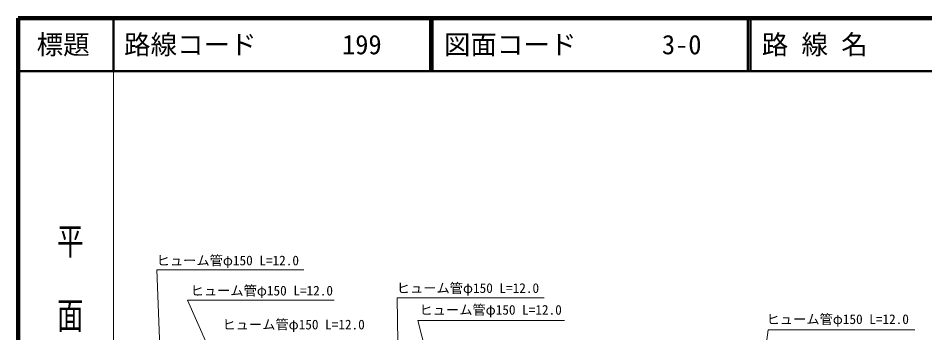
# Model space of a CAD drawing. Units: millimetres, scale not verified. Extents: x 40000 to 680000, y 20000 to 380000.
# Drawn here: x 40000 to 211164, y 320544 to 380000 of the extents above; entities that cross this region are included whole.
import ezdxf
from ezdxf.enums import TextEntityAlignment as Align

# ---------------------------------------------------------------- set-up
doc = ezdxf.new("R2010")
doc.units = ezdxf.units.MM
doc.header["$LTSCALE"] = 1000
for name, color, linetype, lineweight in [('M-STR-HTXT', 7, 'Continuous', 13), ('M-TTL', 2, 'Continuous', 140), ('M-TTL-BAND', 7, 'Continuous', 13), ('M-TTL-LINE', 7, 'Continuous', 50)]:
    doc.layers.add(name, color=color, linetype=linetype, lineweight=lineweight)
doc.layers.add('M-TTL-TXT', color=7, linetype='Continuous')
doc.styles.add('@ＭＳ ゴシック', font='')
doc.styles.add('ＭＳ ゴシック', font='')
doc.styles.get('@ＭＳ ゴシック').set_extended_font_data('@MS Gothic')
doc.styles.get('ＭＳ ゴシック').set_extended_font_data('MS Gothic')

msp = doc.modelspace()

# ---------------------------------------------------------------- linework, layer by layer
at = {"layer": 'M-STR-HTXT'}
for points in [[(68050, 283408), (66190, 332460), (93905, 332460)], [(112207, 285548), (111566, 327170), (139282, 327170)], [(90747, 284373), (71952, 326721), (99668, 326721)], [(124851, 286119), (115429, 322885), (143145, 322885)], [(177299, 288890), (181571, 321106), (209287, 321106)]]:
    msp.add_lwpolyline(points, dxfattribs=at)
at = {"layer": 'M-TTL'}
for p, q in [((40000, 380000), (40000, 20000)), ((680000, 380000), (40000, 380000))]:
    msp.add_line(p, q, dxfattribs=at)
at = {"layer": 'M-TTL-BAND'}
msp.add_line((58000, 370000), (58000, 20000), dxfattribs=at)
at = {"layer": 'M-TTL-LINE'}
for p, q in [((58000, 380000), (58000, 370000)), ((117750, 380000), (117750, 370000)), ((118250, 380000), (118250, 370000)), ((177750, 380000), (177750, 370000)), ((178250, 380000), (178250, 370000)), ((40000, 370000), (680000, 370000))]:
    msp.add_line(p, q, dxfattribs=at)

# ---------------------------------------------------------------- texts
at = {"layer": 'M-STR-HTXT', "style": 'ＭＳ ゴシック'}
for p in [(79579, 334221), (85997, 328524), (124905, 329004), (129192, 324897), (194718, 323129), (91999, 322117)]:
    msp.add_text('ヒューム管φ150 L=12.0', height=1833, dxfattribs=at).set_placement(p, align=Align.MIDDLE_CENTER)
at = {"layer": 'M-TTL-BAND', "style": '@ＭＳ ゴシック', "width": 1.4}
msp.add_text('平  面  図', height=3666, rotation=270, dxfattribs=at).set_placement((49777, 306475), align=Align.MIDDLE_RIGHT)
at = {"layer": 'M-TTL-TXT', "style": 'ＭＳ ゴシック'}
msp.add_text('標題', height=3666, dxfattribs=at).set_placement((48500, 375000), align=Align.MIDDLE_CENTER)
for s, p in [('路線コード', (60000, 375000)), ('199', (101142, 375000)), ('図面コード', (120380, 375000)), ('3-0', (161521, 375000)), ('路 線 名', (180380, 375000))]:
    msp.add_text(s, height=3666, dxfattribs=at).set_placement(p, align=Align.MIDDLE_LEFT)

doc.saveas('drawing.dxf')
